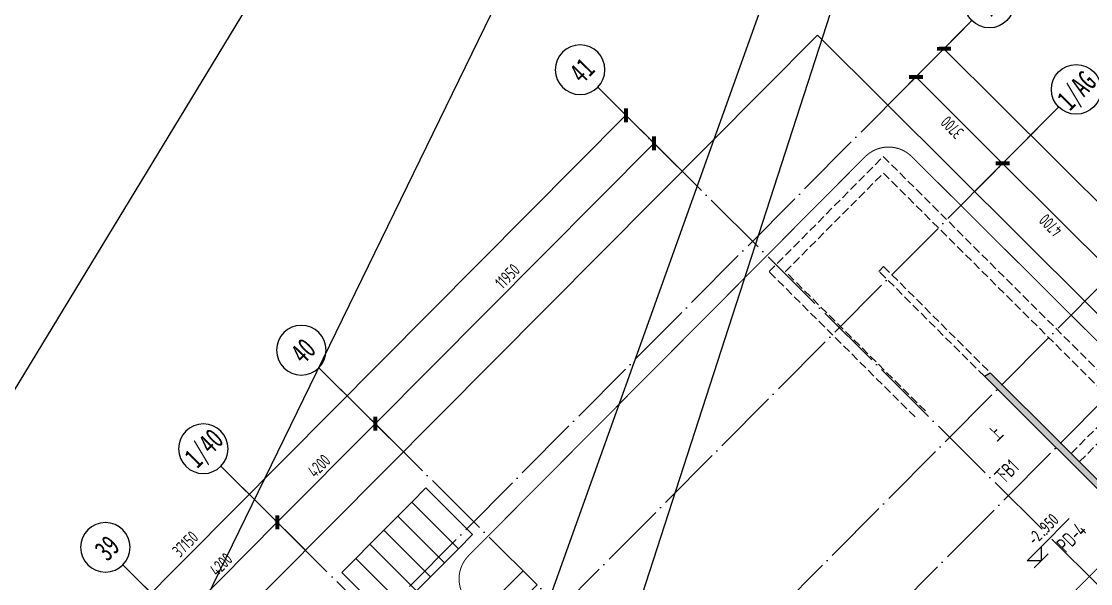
# Model space of a CAD drawing. Extents: x 517381295 to 519272522, y 3499086963 to 3500603577.
# Drawn here: x 518910272 to 518942590, y 3500083079 to 3500100063 of the extents above; entities that cross this region are included whole.
import ezdxf
from ezdxf.enums import TextEntityAlignment as Align

# ---------------------------------------------------------------- set-up
doc = ezdxf.new("R2010")
doc.units = 0
doc.header["$LTSCALE"] = 1000
doc.header["$MEASUREMENT"] = 0
doc.header["$PDMODE"] = 1
for name, pattern in [('CENTER', [2, 1.25, -0.25, 0.25, -0.25]), ('DASH', [0.35, 0.25, -0.1]), ('DASHED', [0.75, 0.5, -0.25]), ('DOTE', [2.42, 2, -0.2, 0.02, -0.2])]:
    doc.linetypes.add(name, pattern=pattern)
doc.layers.get('0').update_dxf_attribs({"linetype": 'CONTINUOUS'})
doc.layers.get('DEFPOINTS').update_dxf_attribs({"color": 8, "linetype": 'CONTINUOUS'})
for name, color, linetype in [('AD-AXIS-CRCL', 3, 'CONTINUOUS'), ('AD-AXIS-DIMS', 3, 'CONTINUOUS'), ('AD-AXIS-NUMB', 255, 'CONTINUOUS'), ('AD-INDX', 43, 'CONTINUOUS'), ('AD-LEVL-HIGH', 61, 'CONTINUOUS'), ('AD-NAME-ROOM', 9, 'CONTINUOUS'), ('AD-SIGN', 195, 'CONTINUOUS'), ('AE-EQPM', 70, 'CONTINUOUS'), ('C-XREF-EXT', 7, 'CONTINUOUS'), ('S_WALL', 2, 'CONTINUOUS'), ('S_WALL_HACH', 30, 'CONTINUOUS'), ('XD-AXIS-AXIS', 1, 'CENTER')]:
    doc.layers.add(name, color=color, linetype=linetype)
doc.layers.add('修改圈注', color=2, linetype='CONTINUOUS', plot=False)
doc.styles.add('TH-STYLE1', font='STFANGSO.TTF', dxfattribs={"width": 0.7})
doc.styles.add('TH-STYLE3', font='tssdeng.shx', dxfattribs={"width": 0.7, "bigfont": 'tssdchn.shx'})
doc.dimstyles.new('TH-DIM150', dxfattribs={"dimscale": 150, "dimtxt": 2.5, "dimasz": 2, "dimexe": 1, "dimexo": 1, "dimgap": 0.8, "dimtad": 1, "dimdec": 0, "dimdsep": 46, "dimtxsty": 'TH-STYLE3', "dimblk1": 'ARCHTICK', "dimblk2": 'ARCHTICK', "dimsah": 1, "dimcen": -1, "dimclrd": 256, "dimclre": 256, "dimclrt": 256, "dimazin": 0, "dimtfac": 1, "dimtdec": 0, "dimtix": 1, "dimtmove": 2, "dimatfit": 0, "dimldrblk": 'ARCHTICK', "dimfxl": 0, "dimtolj": 1, "dimtzin": 0, "dimlwd": -1, "dimlwe": -1, "dimarcsym": 0})

# ---------------------------------------------------------------- blocks, each defined once
blk = doc.blocks.new('dsggfdgerhgtrhwg')
at = {"layer": 'S_WALL_HACH'}
h = blk.add_hatch(color=256, dxfattribs=at)
h.dxf.hatch_style = 1
h.paths.add_polyline_path([(287798, 144469), (287798, 138313), (287598, 138313), (287598, 144521)])
at = {"layer": 'S_WALL', "linetype": 'DASH'}
for points in [[(285248, 145138), (285248, 151363), (290148, 151363), (290148, 140663), (287798, 140663)], [(285598, 145046), (285598, 151013), (289798, 151013), (289798, 141013), (287798, 141013)], [(287598, 144521), (287598, 149013), (287798, 149013), (287798, 144468)]]:
    blk.add_lwpolyline(points, dxfattribs=at)
at = {"layer": 'S_WALL'}
blk.add_lwpolyline([(287798, 144469), (287798, 138313), (287598, 138313), (287598, 144521)], close=True, dxfattribs=at)
blk = doc.blocks.new('gfdgfdgdgvfdgsfd')
at = {"layer": 'AE-EQPM', "color": 8}
for points in [[(-976660, 3021191), (-976060, 3021191), (-976060, 3019191), (-976660, 3019191)], [(-976060, 3021191), (-975460, 3021191), (-975460, 3019191), (-976060, 3019191)], [(-975460, 3021191), (-974860, 3021191), (-974860, 3019191), (-975460, 3019191)], [(-974860, 3021191), (-974260, 3021191), (-974260, 3019191), (-974860, 3019191)], [(-974260, 3021191), (-973660, 3021191), (-973660, 3019191), (-974260, 3019191)], [(-973660, 3021191), (-973060, 3021191), (-973060, 3019191), (-973660, 3019191)], [(-974760, 3017341), (-974760, 3016741), (-972760, 3016741), (-972760, 3017341)]]:
    blk.add_lwpolyline(points, close=True, dxfattribs=at)
blk = doc.blocks.new('*U268')
for p, q in [((-200, 200), (200, 200)), ((0, 0), (-200, 200)), ((-200, 0), (200, 0)), ((200, 200), (0, 0)), ((200, 200), (1000, 200))]:
    blk.add_line(p, q)
at = {"style": 'TH-STYLE1', "width": 0.7}
blk.add_attdef('标高', (280, 334), '', height=250, dxfattribs=at)
blk = doc.blocks.new('gfdgdgfdggggfd')
at = {"layer": 'AD-LEVL-HIGH'}
ref = blk.add_blockref('*U268', (-953077, 3006447), dxfattribs=dict(at, xscale=1.500000000000002, yscale=1.500000000000002, zscale=1.500000000000002, rotation=5.623632054010739e-06))
ref.add_attrib('标高', '-2.950', (-952905, 3006897), dxfattribs={"layer": '0', "height": 375, "rotation": 0, "style": 'TH-STYLE1', "width": 0.7})
blk = doc.blocks.new('GFDGDGDAGA')
at = {"layer": 'AD-NAME-ROOM', "style": 'TH-STYLE3', "width": 0.7}
blk.add_text('PD-4', height=450, rotation=0, dxfattribs=at).set_placement((280635, 121347))
blk = doc.blocks.new('_ArchTick')
at = {"color": 0, "linetype": 'ByBlock', "const_width": 0.4}
blk.add_lwpolyline([(-0.5, -0.5), (0.5, 0.5)], dxfattribs=at)
blk = doc.blocks.new('*D309')
at = {"layer": 'AD-AXIS-DIMS', "transparency": 16777216}
for p, q in [((0, 30000), (0, 30750)), ((37150, 30000), (37150, 30750)), ((0, 30600), (37150, 30600))]:
    blk.add_line(p, q, dxfattribs=at)
at = {"layer": 'DEFPOINTS', "color": 0, "transparency": 16777216}
for p in [(37150, 30600), (0, 29400), (37150, 29400)]:
    blk.add_point(p, dxfattribs=at)
at = {"layer": 'AD-AXIS-DIMS', "transparency": 16777216, "xscale": 300, "yscale": 300, "zscale": 300, "rotation": 180}
blk.add_blockref('_ArchTick', (0, 30600), dxfattribs=at)
at = {"layer": 'AD-AXIS-DIMS', "transparency": 16777216, "xscale": 300, "yscale": 300, "zscale": 300}
blk.add_blockref('_ArchTick', (37150, 30600), dxfattribs=at)
at = {"layer": 'AD-AXIS-DIMS', "transparency": 16777216, "insert": (18575, 30908), "char_height": 375, "attachment_point": 5, "style": 'TH-STYLE3'}
blk.add_mtext('\\A1;37150', dxfattribs=at)
blk = doc.blocks.new('_A-axiso')
blk.add_circle((0, 0), 0.5)
at = {"layer": 'AD-AXIS-NUMB', "style": 'TH-STYLE1', "width": 0.7}
blk.add_attdef('A', text='', height=0.56, dxfattribs=at).set_placement((-0.25, -0.28), (0.25, -0.28), align=Align.FIT)
blk = doc.blocks.new('*D311')
at = {"layer": 'AD-AXIS-DIMS', "transparency": 16777216}
for p, q in [((44750, 25200), (45500, 25200)), ((45350, 0), (45350, 25200)), ((44750, 0), (45500, 0))]:
    blk.add_line(p, q, dxfattribs=at)
at = {"layer": 'DEFPOINTS', "color": 0, "transparency": 16777216}
for p in [(44150, 25200), (45350, 25200), (44150, 0)]:
    blk.add_point(p, dxfattribs=at)
at = {"layer": 'AD-AXIS-DIMS', "transparency": 16777216, "xscale": 300, "yscale": 300, "zscale": 300}
for p, rotation in [((45350, 25200), 90), ((45350, 0), 270)]:
    blk.add_blockref('_ArchTick', p, dxfattribs=dict(at, rotation=rotation))
at = {"layer": 'AD-AXIS-DIMS', "transparency": 16777216, "insert": (45043, 12600), "char_height": 375, "attachment_point": 5, "rotation": 90, "style": 'TH-STYLE3'}
blk.add_mtext('\\A1;25200', dxfattribs=at)
blk = doc.blocks.new('*D313')
at = {"layer": 'AD-AXIS-DIMS', "transparency": 16777216}
for p, q in [((25200, 28800), (25200, 29550)), ((37150, 28800), (37150, 29550)), ((25200, 29400), (37150, 29400))]:
    blk.add_line(p, q, dxfattribs=at)
at = {"layer": 'DEFPOINTS', "color": 0, "transparency": 16777216}
for p in [(37150, 29400), (25200, 28200), (37150, 28200)]:
    blk.add_point(p, dxfattribs=at)
at = {"layer": 'AD-AXIS-DIMS', "transparency": 16777216, "xscale": 300, "yscale": 300, "zscale": 300, "rotation": 180}
blk.add_blockref('_ArchTick', (25200, 29400), dxfattribs=at)
at = {"layer": 'AD-AXIS-DIMS', "transparency": 16777216, "xscale": 300, "yscale": 300, "zscale": 300}
blk.add_blockref('_ArchTick', (37150, 29400), dxfattribs=at)
at = {"layer": 'AD-AXIS-DIMS', "transparency": 16777216, "insert": (31175, 29708), "char_height": 375, "attachment_point": 5, "style": 'TH-STYLE3'}
blk.add_mtext('\\A1;11950', dxfattribs=at)
blk = doc.blocks.new('*D322')
at = {"layer": 'AD-AXIS-DIMS', "transparency": 16777216}
for p, q in [((16800, 28800), (16800, 29550)), ((21000, 28800), (21000, 29550)), ((16800, 29400), (21000, 29400))]:
    blk.add_line(p, q, dxfattribs=at)
at = {"layer": 'DEFPOINTS', "color": 0, "transparency": 16777216}
for p in [(21000, 29400), (16800, 28200), (21000, 28200)]:
    blk.add_point(p, dxfattribs=at)
at = {"layer": 'AD-AXIS-DIMS', "transparency": 16777216, "xscale": 300, "yscale": 300, "zscale": 300, "rotation": 180}
blk.add_blockref('_ArchTick', (16800, 29400), dxfattribs=at)
at = {"layer": 'AD-AXIS-DIMS', "transparency": 16777216, "xscale": 300, "yscale": 300, "zscale": 300}
blk.add_blockref('_ArchTick', (21000, 29400), dxfattribs=at)
at = {"layer": 'AD-AXIS-DIMS', "transparency": 16777216, "insert": (18900, 29708), "char_height": 375, "attachment_point": 5, "style": 'TH-STYLE3'}
blk.add_mtext('\\A1;4200', dxfattribs=at)
blk = doc.blocks.new('*D319')
at = {"layer": 'AD-AXIS-DIMS', "transparency": 16777216}
for p, q in [((21000, 28800), (21000, 29550)), ((25200, 28800), (25200, 29550)), ((21000, 29400), (25200, 29400))]:
    blk.add_line(p, q, dxfattribs=at)
at = {"layer": 'DEFPOINTS', "color": 0, "transparency": 16777216}
for p in [(25200, 29400), (21000, 28200), (25200, 28200)]:
    blk.add_point(p, dxfattribs=at)
at = {"layer": 'AD-AXIS-DIMS', "transparency": 16777216, "xscale": 300, "yscale": 300, "zscale": 300, "rotation": 180}
blk.add_blockref('_ArchTick', (21000, 29400), dxfattribs=at)
at = {"layer": 'AD-AXIS-DIMS', "transparency": 16777216, "xscale": 300, "yscale": 300, "zscale": 300}
blk.add_blockref('_ArchTick', (25200, 29400), dxfattribs=at)
at = {"layer": 'AD-AXIS-DIMS', "transparency": 16777216, "insert": (23100, 29708), "char_height": 375, "attachment_point": 5, "style": 'TH-STYLE3'}
blk.add_mtext('\\A1;4200', dxfattribs=at)
blk = doc.blocks.new('*D326')
at = {"layer": 'AD-AXIS-DIMS', "transparency": 16777216}
for p, q in [((43550, 16800), (44300, 16800)), ((44150, 14300), (44150, 16800)), ((43550, 14300), (44300, 14300))]:
    blk.add_line(p, q, dxfattribs=at)
at = {"layer": 'DEFPOINTS', "color": 0, "transparency": 16777216}
for p in [(42950, 16800), (44150, 16800), (42950, 14300)]:
    blk.add_point(p, dxfattribs=at)
at = {"layer": 'AD-AXIS-DIMS', "transparency": 16777216, "xscale": 300, "yscale": 300, "zscale": 300}
for p, rotation in [((44150, 16800), 90), ((44150, 14300), 270)]:
    blk.add_blockref('_ArchTick', p, dxfattribs=dict(at, rotation=rotation))
at = {"layer": 'AD-AXIS-DIMS', "transparency": 16777216, "insert": (43843, 15550), "char_height": 375, "attachment_point": 5, "rotation": 90, "style": 'TH-STYLE3'}
blk.add_mtext('\\A1;2500', dxfattribs=at)
blk = doc.blocks.new('*D325')
at = {"layer": 'AD-AXIS-DIMS', "transparency": 16777216}
for p, q in [((43550, 25200), (44300, 25200)), ((44150, 21500), (44150, 25200)), ((43550, 21500), (44300, 21500))]:
    blk.add_line(p, q, dxfattribs=at)
at = {"layer": 'DEFPOINTS', "color": 0, "transparency": 16777216}
for p in [(42950, 25200), (44150, 25200), (42950, 21500)]:
    blk.add_point(p, dxfattribs=at)
at = {"layer": 'AD-AXIS-DIMS', "transparency": 16777216, "xscale": 300, "yscale": 300, "zscale": 300}
for p, rotation in [((44150, 25200), 90), ((44150, 21500), 270)]:
    blk.add_blockref('_ArchTick', p, dxfattribs=dict(at, rotation=rotation))
at = {"layer": 'AD-AXIS-DIMS', "transparency": 16777216, "insert": (43843, 23350), "char_height": 375, "attachment_point": 5, "rotation": 90, "style": 'TH-STYLE3'}
blk.add_mtext('\\A1;3700', dxfattribs=at)
blk = doc.blocks.new('*D327')
at = {"layer": 'AD-AXIS-DIMS', "transparency": 16777216}
for p, q in [((43550, 21500), (44300, 21500)), ((44150, 16800), (44150, 21500)), ((43550, 16800), (44300, 16800))]:
    blk.add_line(p, q, dxfattribs=at)
at = {"layer": 'DEFPOINTS', "color": 0, "transparency": 16777216}
for p in [(42950, 21500), (44150, 21500), (42950, 16800)]:
    blk.add_point(p, dxfattribs=at)
at = {"layer": 'AD-AXIS-DIMS', "transparency": 16777216, "xscale": 300, "yscale": 300, "zscale": 300}
for p, rotation in [((44150, 21500), 90), ((44150, 16800), 270)]:
    blk.add_blockref('_ArchTick', p, dxfattribs=dict(at, rotation=rotation))
at = {"layer": 'AD-AXIS-DIMS', "transparency": 16777216, "insert": (43843, 19150), "char_height": 375, "attachment_point": 5, "rotation": 90, "style": 'TH-STYLE3'}
blk.add_mtext('\\A1;4700', dxfattribs=at)
blk = doc.blocks.new('A$C3ED10073')
at = {"layer": 'AD-INDX', "linetype": 'DASHED', "ltscale": 0.5, "const_width": 30}
blk.add_lwpolyline([(263767, 142888), (280757, 142888, -0.414214), (281757, 141888), (281757, 130140, -0.414214), (280757, 129140), (263767, 129140, -0.414214), (262767, 130140), (262767, 141888, -0.414214)], format="xyb", close=True, dxfattribs=at)
blk = doc.blocks.new('A$C3A6377CA')
at = {"layer": 'AD-AXIS-CRCL'}
for points in [[(16800, 28200), (16800, 31800)], [(21000, 28200), (21000, 31800)], [(25200, 28200), (25200, 31800)], [(37150, 28200), (37150, 31800)], [(42950, 25200), (46550, 25200)], [(42950, 21500), (46550, 21500)], [(42950, 16800), (46550, 16800)]]:
    blk.add_lwpolyline(points, dxfattribs=at)
at = {"layer": 'XD-AXIS-AXIS', "linetype": 'DOTE'}
for p, q in [((21000, -6600), (21000, 31800)), ((-6600, 21500), (46550, 21500)), ((-6600, 14300), (46550, 14300))]:
    blk.add_line(p, q, dxfattribs=at)
for points in [[(16800, 31800), (16800, -6600)], [(25200, 31800), (25200, -6600)], [(37150, 31800), (37150, -6600)], [(-6600, 25200), (46550, 25200)], [(-6600, 16800), (46550, 16800)]]:
    blk.add_lwpolyline(points, dxfattribs=at)
at = {"layer": 'AD-AXIS-CRCL'}
ref = blk.add_blockref('_A-axiso', (16800, 32550), dxfattribs=dict(at, xscale=-1500, yscale=1500, rotation=180.0000000011336))
ref.add_attrib('A', '39', dxfattribs={"layer": 'AD-AXIS-NUMB', "height": 625, "style": 'TH-STYLE1', "width": 0.7}).set_placement((16823.5, 32002.5), align=Align.BOTTOM_CENTER)
ref = blk.add_blockref('_A-axiso', (21000, 32550), dxfattribs=dict(at, xscale=-1500, yscale=1500, rotation=179.9999999986818))
ref.add_attrib('A', '1/40', dxfattribs={"layer": 'AD-AXIS-NUMB', "height": 625, "style": 'TH-STYLE1', "width": 0.7}).set_placement((21023.5, 32054.6), align=Align.BOTTOM_CENTER)
ref = blk.add_blockref('_A-axiso', (25200, 32550), dxfattribs=dict(at, xscale=-1500, yscale=1500, rotation=180.0000000011336))
ref.add_attrib('A', '40', dxfattribs={"layer": 'AD-AXIS-NUMB', "height": 625, "style": 'TH-STYLE1', "width": 0.7}).set_placement((25223.5, 31999.7), align=Align.BOTTOM_CENTER)
ref = blk.add_blockref('_A-axiso', (37150, 32550), dxfattribs=dict(at, xscale=-1500, yscale=1500, rotation=180.0000000011336))
ref.add_attrib('A', '41', dxfattribs={"layer": 'AD-AXIS-NUMB', "height": 625, "style": 'TH-STYLE1', "width": 0.7}).set_placement((37173.5, 31999.7), align=Align.BOTTOM_CENTER)
ref = blk.add_blockref('_A-axiso', (47300, 25200), dxfattribs=dict(at, xscale=1499.999999999999, yscale=1499.999999999999, rotation=359.9999999766375))
ref.add_attrib('A', 'AH', dxfattribs={"layer": 'AD-AXIS-NUMB', "height": 625, "style": 'TH-STYLE1', "width": 0.7}).set_placement((47334.8, 24671.7), align=Align.BOTTOM_CENTER)
ref = blk.add_blockref('_A-axiso', (47300, 21500), dxfattribs=dict(at, xscale=1500, yscale=1500, rotation=359.9999999747428))
ref.add_attrib('A', '1/AG', dxfattribs={"layer": 'AD-AXIS-NUMB', "height": 625, "style": 'TH-STYLE1', "width": 0.7}).set_placement((47282.4, 20971.7), align=Align.BOTTOM_CENTER)
at = {"layer": 'AD-AXIS-DIMS'}
for base, p1, p2, picture, middle in [((37150, 30600), (0, 29400), (37150, 29400), '*D309', (18575, 30907.5)), ((21000, 29400), (16800, 28200), (21000, 28200), '*D322', (18900, 29707.5)), ((25200, 29400), (21000, 28200), (25200, 28200), '*D319', (23100, 29707.5)), ((37150, 29400), (25200, 28200), (37150, 28200), '*D313', (31175, 29707.5))]:
    dim = blk.add_linear_dim(base=base, p1=p1, p2=p2, dimstyle='TH-DIM150', dxfattribs=at)
    dim.commit()
    dim.dimension.update_dxf_attribs({"geometry": picture, "text_midpoint": middle})
for base, p1, p2, picture, middle in [((44150, 25200), (42950, 21500), (42950, 25200), '*D325', (43842.5, 23350)), ((45350, 25200), (44150, 0), (44150, 25200), '*D311', (45042.5, 12600)), ((44150, 21500), (42950, 16800), (42950, 21500), '*D327', (43842.5, 19150)), ((44150, 16800), (42950, 14300), (42950, 16800), '*D326', (43842.5, 15550))]:
    dim = blk.add_linear_dim(base=base, p1=p1, p2=p2, angle=90, dimstyle='TH-DIM150', dxfattribs=at)
    dim.commit()
    dim.dimension.update_dxf_attribs({"geometry": picture, "text_midpoint": middle})

msp = doc.modelspace()

# ---------------------------------------------------------------- linework, layer by layer
at = {"layer": 'AD-SIGN'}
msp.add_lwpolyline([(518956896.1, 3500077211), (518934334.5, 3500099649), (518901614.2, 3500066748.5), (518924175.7, 3500044310.5)], close=True, dxfattribs=at)
at = {"layer": '修改圈注'}
for points in [[(518830213.9, 3499957517), (518954991.2, 3500162867.3)], [(518846051.6, 3499939496.9), (518954991.2, 3500162867.3)], [(518874167.6, 3499913399.3), (518954991.2, 3500162867.3)], [(518882826.7, 3499961528), (518954991.2, 3500162867.3)]]:
    msp.add_lwpolyline(points, dxfattribs=at)

# ---------------------------------------------------------------- block references
at = {"rotation": 45.15729226620189}
for name, p in [('gfdgdgfdggggfd', (521744880.6, 3498639509.6)), ('gfdgfdgdgvfdgsfd', (521750819.4, 3498645481))]:
    msp.add_blockref(name, p, dxfattribs=at)
at = {"layer": 'C-XREF-EXT', "rotation": 45.15729226620189}
for name, p in [('GFDGDGDAGA', (518829988.4, 3499799435)), ('A$C3ED10073', (518839106.9, 3499796143.7)), ('dsggfdgerhgtrhwg', (518839045.9, 3499783514))]:
    msp.add_blockref(name, p, dxfattribs=at)
at = {"layer": 'XD-AXIS-AXIS', "linetype": 'DOTE', "rotation": 45.15729226620189}
msp.add_blockref('A$C3A6377CA', (518924042.8, 3500049309.9), dxfattribs=at)

# ---------------------------------------------------------------- texts
at = {"layer": 'AD-NAME-ROOM', "style": 'TH-STYLE3', "width": 0.7}
for s, p in [('上', (518939786.5, 3500087332.5)), ('下B1', (518939963.9, 3500086054.7))]:
    msp.add_text(s, height=450, rotation=45.15727, dxfattribs=at).set_placement(p)

doc.saveas('drawing.dxf')
